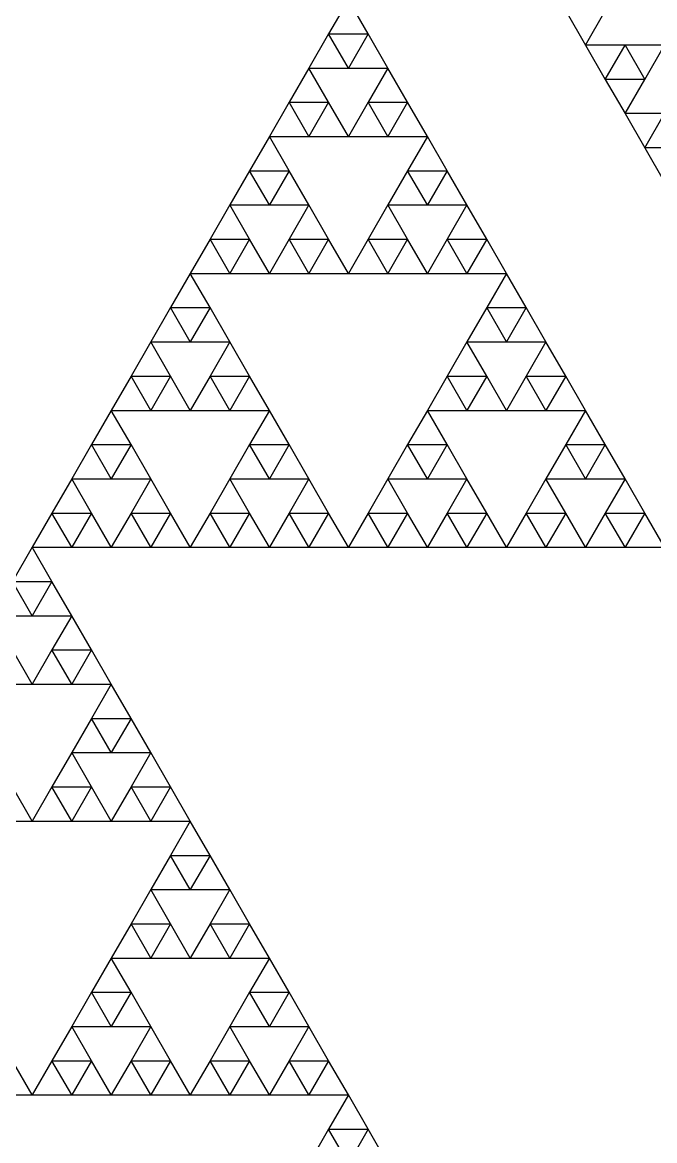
# Model space of a CAD drawing. Header units: metres. Extents: x -50 to 50, y -58 to 58.
# Drawn here: x -25.1 to -18.85, y 8.57 to 19.62 of the extents above; entities that cross this region are included whole.
import ezdxf

# ---------------------------------------------------------------- set-up
doc = ezdxf.new("R2010")
doc.units = ezdxf.units.M

msp = doc.modelspace()

# ---------------------------------------------------------------- linework, layer by layer
for p, q in [((-21.875, 19.8464), (-22.0703, 19.5081)), ((-21.6797, 19.5081), (-21.875, 19.8464)), ((-19.7266, 19.7337), (-19.5312, 19.3954)), ((-19.5312, 19.3954), (-19.3359, 19.7337)), ((-22.0703, 19.5081), (-22.2656, 19.1698)), ((-22.0703, 19.5081), (-21.6797, 19.5081)), ((-21.875, 19.1698), (-22.0703, 19.5081)), ((-21.6797, 19.5081), (-21.875, 19.1698)), ((-21.4844, 19.1698), (-21.6797, 19.5081)), ((-19.1406, 19.3954), (-19.5312, 19.3954)), ((-19.5312, 19.3954), (-19.3359, 19.0571)), ((-19.3359, 19.0571), (-19.1406, 19.3954)), ((-18.75, 19.3954), (-19.1406, 19.3954)), ((-19.1406, 19.3954), (-18.9453, 19.0571)), ((-18.9453, 19.0571), (-18.75, 19.3954)), ((-22.2656, 19.1698), (-22.4609, 18.8315)), ((-22.2656, 19.1698), (-21.875, 19.1698)), ((-22.0703, 18.8315), (-22.2656, 19.1698)), ((-21.875, 19.1698), (-21.4844, 19.1698)), ((-21.4844, 19.1698), (-21.6797, 18.8315)), ((-21.2891, 18.8315), (-21.4844, 19.1698)), ((-18.9453, 19.0571), (-19.3359, 19.0571)), ((-19.3359, 19.0571), (-19.1406, 18.7188)), ((-19.1406, 18.7188), (-18.9453, 19.0571)), ((-22.4609, 18.8315), (-22.6562, 18.4932)), ((-22.4609, 18.8315), (-22.0703, 18.8315)), ((-22.2656, 18.4932), (-22.4609, 18.8315)), ((-22.0703, 18.8315), (-22.2656, 18.4932)), ((-21.875, 18.4932), (-22.0703, 18.8315)), ((-21.6797, 18.8315), (-21.875, 18.4932)), ((-21.6797, 18.8315), (-21.2891, 18.8315)), ((-21.4844, 18.4932), (-21.6797, 18.8315)), ((-21.2891, 18.8315), (-21.4844, 18.4932)), ((-21.0938, 18.4932), (-21.2891, 18.8315)), ((-18.75, 18.7188), (-19.1406, 18.7188)), ((-19.1406, 18.7188), (-18.9453, 18.3805)), ((-18.9453, 18.3805), (-18.75, 18.7188)), ((-22.6562, 18.4932), (-22.8516, 18.1549)), ((-22.6562, 18.4932), (-22.2656, 18.4932)), ((-22.4609, 18.1549), (-22.6562, 18.4932)), ((-22.2656, 18.4932), (-21.875, 18.4932)), ((-21.875, 18.4932), (-21.4844, 18.4932)), ((-21.4844, 18.4932), (-21.0938, 18.4932)), ((-21.0938, 18.4932), (-21.2891, 18.1549)), ((-20.8984, 18.1549), (-21.0938, 18.4932)), ((-18.5547, 18.3805), (-18.9453, 18.3805)), ((-18.9453, 18.3805), (-18.75, 18.0422)), ((-22.8516, 18.1549), (-23.0469, 17.8167)), ((-22.8516, 18.1549), (-22.4609, 18.1549)), ((-22.6562, 17.8167), (-22.8516, 18.1549)), ((-22.4609, 18.1549), (-22.6562, 17.8167)), ((-22.2656, 17.8167), (-22.4609, 18.1549)), ((-21.2891, 18.1549), (-21.4844, 17.8167)), ((-21.2891, 18.1549), (-20.8984, 18.1549)), ((-21.0938, 17.8167), (-21.2891, 18.1549)), ((-20.8984, 18.1549), (-21.0938, 17.8167)), ((-20.7031, 17.8167), (-20.8984, 18.1549)), ((-23.0469, 17.8167), (-23.2422, 17.4784)), ((-23.0469, 17.8167), (-22.6562, 17.8167)), ((-22.8516, 17.4784), (-23.0469, 17.8167)), ((-22.6562, 17.8167), (-22.2656, 17.8167)), ((-22.2656, 17.8167), (-22.4609, 17.4784)), ((-22.0703, 17.4784), (-22.2656, 17.8167)), ((-21.4844, 17.8167), (-21.6797, 17.4784)), ((-21.4844, 17.8167), (-21.0938, 17.8167)), ((-21.2891, 17.4784), (-21.4844, 17.8167)), ((-21.0938, 17.8167), (-20.7031, 17.8167)), ((-20.7031, 17.8167), (-20.8984, 17.4784)), ((-20.5078, 17.4784), (-20.7031, 17.8167)), ((-23.2422, 17.4784), (-23.4375, 17.1401)), ((-23.2422, 17.4784), (-22.8516, 17.4784)), ((-23.0469, 17.1401), (-23.2422, 17.4784)), ((-22.8516, 17.4784), (-23.0469, 17.1401)), ((-22.6562, 17.1401), (-22.8516, 17.4784)), ((-22.4609, 17.4784), (-22.6562, 17.1401)), ((-22.4609, 17.4784), (-22.0703, 17.4784)), ((-22.2656, 17.1401), (-22.4609, 17.4784)), ((-22.0703, 17.4784), (-22.2656, 17.1401)), ((-21.875, 17.1401), (-22.0703, 17.4784)), ((-21.6797, 17.4784), (-21.875, 17.1401)), ((-21.6797, 17.4784), (-21.2891, 17.4784)), ((-21.4844, 17.1401), (-21.6797, 17.4784)), ((-21.2891, 17.4784), (-21.4844, 17.1401)), ((-21.0938, 17.1401), (-21.2891, 17.4784)), ((-20.8984, 17.4784), (-21.0938, 17.1401)), ((-20.8984, 17.4784), (-20.5078, 17.4784)), ((-20.7031, 17.1401), (-20.8984, 17.4784)), ((-20.5078, 17.4784), (-20.7031, 17.1401)), ((-20.3125, 17.1401), (-20.5078, 17.4784)), ((-23.4375, 17.1401), (-23.6328, 16.8018)), ((-23.4375, 17.1401), (-23.0469, 17.1401)), ((-23.2422, 16.8018), (-23.4375, 17.1401)), ((-23.0469, 17.1401), (-22.6562, 17.1401)), ((-22.6562, 17.1401), (-22.2656, 17.1401)), ((-22.2656, 17.1401), (-21.875, 17.1401)), ((-21.875, 17.1401), (-21.4844, 17.1401)), ((-21.4844, 17.1401), (-21.0938, 17.1401)), ((-21.0938, 17.1401), (-20.7031, 17.1401)), ((-20.7031, 17.1401), (-20.3125, 17.1401)), ((-20.3125, 17.1401), (-20.5078, 16.8018)), ((-20.1172, 16.8018), (-20.3125, 17.1401)), ((-23.6328, 16.8018), (-23.8281, 16.4635)), ((-23.6328, 16.8018), (-23.2422, 16.8018)), ((-23.4375, 16.4635), (-23.6328, 16.8018)), ((-23.2422, 16.8018), (-23.4375, 16.4635)), ((-23.0469, 16.4635), (-23.2422, 16.8018)), ((-20.5078, 16.8018), (-20.7031, 16.4635)), ((-20.5078, 16.8018), (-20.1172, 16.8018)), ((-20.3125, 16.4635), (-20.5078, 16.8018)), ((-20.1172, 16.8018), (-20.3125, 16.4635)), ((-19.9219, 16.4635), (-20.1172, 16.8018)), ((-23.8281, 16.4635), (-24.0234, 16.1252)), ((-23.8281, 16.4635), (-23.4375, 16.4635)), ((-23.6328, 16.1252), (-23.8281, 16.4635)), ((-23.4375, 16.4635), (-23.0469, 16.4635)), ((-23.0469, 16.4635), (-23.2422, 16.1252)), ((-22.8516, 16.1252), (-23.0469, 16.4635)), ((-20.7031, 16.4635), (-20.8984, 16.1252)), ((-20.7031, 16.4635), (-20.3125, 16.4635)), ((-20.5078, 16.1252), (-20.7031, 16.4635)), ((-20.3125, 16.4635), (-19.9219, 16.4635)), ((-19.9219, 16.4635), (-20.1172, 16.1252)), ((-19.7266, 16.1252), (-19.9219, 16.4635)), ((-24.0234, 16.1252), (-24.2188, 15.7869)), ((-24.0234, 16.1252), (-23.6328, 16.1252)), ((-23.8281, 15.7869), (-24.0234, 16.1252)), ((-23.6328, 16.1252), (-23.8281, 15.7869)), ((-23.4375, 15.7869), (-23.6328, 16.1252)), ((-23.2422, 16.1252), (-23.4375, 15.7869)), ((-23.2422, 16.1252), (-22.8516, 16.1252)), ((-23.0469, 15.7869), (-23.2422, 16.1252)), ((-22.8516, 16.1252), (-23.0469, 15.7869)), ((-22.6562, 15.7869), (-22.8516, 16.1252)), ((-20.8984, 16.1252), (-21.0938, 15.7869)), ((-20.8984, 16.1252), (-20.5078, 16.1252)), ((-20.7031, 15.7869), (-20.8984, 16.1252)), ((-20.5078, 16.1252), (-20.7031, 15.7869)), ((-20.3125, 15.7869), (-20.5078, 16.1252)), ((-20.1172, 16.1252), (-20.3125, 15.7869)), ((-20.1172, 16.1252), (-19.7266, 16.1252)), ((-19.9219, 15.7869), (-20.1172, 16.1252)), ((-19.7266, 16.1252), (-19.9219, 15.7869)), ((-19.5312, 15.7869), (-19.7266, 16.1252)), ((-24.2188, 15.7869), (-24.4141, 15.4486)), ((-24.2188, 15.7869), (-23.8281, 15.7869)), ((-24.0234, 15.4486), (-24.2188, 15.7869)), ((-23.8281, 15.7869), (-23.4375, 15.7869)), ((-23.4375, 15.7869), (-23.0469, 15.7869)), ((-23.0469, 15.7869), (-22.6562, 15.7869)), ((-22.6562, 15.7869), (-22.8516, 15.4486)), ((-22.4609, 15.4486), (-22.6562, 15.7869)), ((-21.0938, 15.7869), (-21.2891, 15.4486)), ((-21.0938, 15.7869), (-20.7031, 15.7869)), ((-20.8984, 15.4486), (-21.0938, 15.7869)), ((-20.7031, 15.7869), (-20.3125, 15.7869)), ((-20.3125, 15.7869), (-19.9219, 15.7869)), ((-19.9219, 15.7869), (-19.5312, 15.7869)), ((-19.5312, 15.7869), (-19.7266, 15.4486)), ((-19.3359, 15.4486), (-19.5312, 15.7869)), ((-24.4141, 15.4486), (-24.6094, 15.1103)), ((-24.4141, 15.4486), (-24.0234, 15.4486)), ((-24.2188, 15.1103), (-24.4141, 15.4486)), ((-24.0234, 15.4486), (-24.2188, 15.1103)), ((-23.8281, 15.1103), (-24.0234, 15.4486)), ((-22.8516, 15.4486), (-23.0469, 15.1103)), ((-22.8516, 15.4486), (-22.4609, 15.4486)), ((-22.6562, 15.1103), (-22.8516, 15.4486)), ((-22.4609, 15.4486), (-22.6562, 15.1103)), ((-22.2656, 15.1103), (-22.4609, 15.4486)), ((-21.2891, 15.4486), (-21.4844, 15.1103)), ((-21.2891, 15.4486), (-20.8984, 15.4486)), ((-21.0938, 15.1103), (-21.2891, 15.4486)), ((-20.8984, 15.4486), (-21.0938, 15.1103)), ((-20.7031, 15.1103), (-20.8984, 15.4486)), ((-19.7266, 15.4486), (-19.9219, 15.1103)), ((-19.7266, 15.4486), (-19.3359, 15.4486)), ((-19.5312, 15.1103), (-19.7266, 15.4486)), ((-19.3359, 15.4486), (-19.5312, 15.1103)), ((-19.1406, 15.1103), (-19.3359, 15.4486)), ((-24.6094, 15.1103), (-24.8047, 14.772)), ((-24.6094, 15.1103), (-24.2188, 15.1103)), ((-24.4141, 14.772), (-24.6094, 15.1103)), ((-24.2188, 15.1103), (-23.8281, 15.1103)), ((-23.8281, 15.1103), (-24.0234, 14.772)), ((-23.6328, 14.772), (-23.8281, 15.1103)), ((-23.0469, 15.1103), (-23.2422, 14.772)), ((-23.0469, 15.1103), (-22.6562, 15.1103)), ((-22.8516, 14.772), (-23.0469, 15.1103)), ((-22.6562, 15.1103), (-22.2656, 15.1103)), ((-22.2656, 15.1103), (-22.4609, 14.772)), ((-22.0703, 14.772), (-22.2656, 15.1103)), ((-21.4844, 15.1103), (-21.6797, 14.772)), ((-21.4844, 15.1103), (-21.0938, 15.1103)), ((-21.2891, 14.772), (-21.4844, 15.1103)), ((-21.0938, 15.1103), (-20.7031, 15.1103)), ((-20.7031, 15.1103), (-20.8984, 14.772)), ((-20.5078, 14.772), (-20.7031, 15.1103)), ((-19.9219, 15.1103), (-20.1172, 14.772)), ((-19.9219, 15.1103), (-19.5312, 15.1103)), ((-19.7266, 14.772), (-19.9219, 15.1103)), ((-19.5312, 15.1103), (-19.1406, 15.1103)), ((-19.1406, 15.1103), (-19.3359, 14.772)), ((-18.9453, 14.772), (-19.1406, 15.1103)), ((-24.8047, 14.772), (-25, 14.4337)), ((-24.8047, 14.772), (-24.4141, 14.772)), ((-24.6094, 14.4337), (-24.8047, 14.772)), ((-24.4141, 14.772), (-24.6094, 14.4337)), ((-24.2188, 14.4337), (-24.4141, 14.772)), ((-24.0234, 14.772), (-24.2188, 14.4337)), ((-24.0234, 14.772), (-23.6328, 14.772)), ((-23.8281, 14.4337), (-24.0234, 14.772)), ((-23.6328, 14.772), (-23.8281, 14.4337)), ((-23.4375, 14.4337), (-23.6328, 14.772)), ((-23.2422, 14.772), (-23.4375, 14.4337)), ((-23.2422, 14.772), (-22.8516, 14.772)), ((-23.0469, 14.4337), (-23.2422, 14.772)), ((-22.8516, 14.772), (-23.0469, 14.4337)), ((-22.6562, 14.4337), (-22.8516, 14.772)), ((-22.4609, 14.772), (-22.6562, 14.4337)), ((-22.4609, 14.772), (-22.0703, 14.772)), ((-22.2656, 14.4337), (-22.4609, 14.772)), ((-22.0703, 14.772), (-22.2656, 14.4337)), ((-21.875, 14.4337), (-22.0703, 14.772)), ((-21.6797, 14.772), (-21.875, 14.4337)), ((-21.6797, 14.772), (-21.2891, 14.772)), ((-21.4844, 14.4337), (-21.6797, 14.772)), ((-21.2891, 14.772), (-21.4844, 14.4337)), ((-21.0938, 14.4337), (-21.2891, 14.772)), ((-20.8984, 14.772), (-21.0938, 14.4337)), ((-20.8984, 14.772), (-20.5078, 14.772)), ((-20.7031, 14.4337), (-20.8984, 14.772)), ((-20.5078, 14.772), (-20.7031, 14.4337)), ((-20.3125, 14.4337), (-20.5078, 14.772)), ((-20.1172, 14.772), (-20.3125, 14.4337)), ((-20.1172, 14.772), (-19.7266, 14.772)), ((-19.9219, 14.4337), (-20.1172, 14.772)), ((-19.7266, 14.772), (-19.9219, 14.4337)), ((-19.5312, 14.4337), (-19.7266, 14.772)), ((-19.3359, 14.772), (-19.5312, 14.4337)), ((-19.3359, 14.772), (-18.9453, 14.772)), ((-19.1406, 14.4337), (-19.3359, 14.772)), ((-18.9453, 14.772), (-19.1406, 14.4337)), ((-18.75, 14.4337), (-18.9453, 14.772)), ((-25, 14.4337), (-25.1953, 14.0954)), ((-25, 14.4337), (-24.6094, 14.4337)), ((-24.8047, 14.0954), (-25, 14.4337)), ((-24.6094, 14.4337), (-24.2188, 14.4337)), ((-24.2188, 14.4337), (-23.8281, 14.4337)), ((-23.8281, 14.4337), (-23.4375, 14.4337)), ((-23.4375, 14.4337), (-23.0469, 14.4337)), ((-23.0469, 14.4337), (-22.6562, 14.4337)), ((-22.6562, 14.4337), (-22.2656, 14.4337)), ((-22.2656, 14.4337), (-21.875, 14.4337)), ((-21.875, 14.4337), (-21.4844, 14.4337)), ((-21.4844, 14.4337), (-21.0938, 14.4337)), ((-21.0938, 14.4337), (-20.7031, 14.4337)), ((-20.7031, 14.4337), (-20.3125, 14.4337)), ((-20.3125, 14.4337), (-19.9219, 14.4337)), ((-19.9219, 14.4337), (-19.5312, 14.4337)), ((-19.5312, 14.4337), (-19.1406, 14.4337)), ((-19.1406, 14.4337), (-18.75, 14.4337)), ((-25.1953, 14.0954), (-24.8047, 14.0954)), ((-25, 13.7572), (-25.1953, 14.0954)), ((-24.8047, 14.0954), (-25, 13.7572)), ((-24.6094, 13.7572), (-24.8047, 14.0954)), ((-25.3906, 13.7572), (-25, 13.7572)), ((-25, 13.7572), (-24.6094, 13.7572)), ((-24.6094, 13.7572), (-24.8047, 13.4189)), ((-24.4141, 13.4189), (-24.6094, 13.7572)), ((-25, 13.0806), (-25.1953, 13.4189)), ((-24.8047, 13.4189), (-25, 13.0806)), ((-24.8047, 13.4189), (-24.4141, 13.4189)), ((-24.6094, 13.0806), (-24.8047, 13.4189)), ((-24.4141, 13.4189), (-24.6094, 13.0806)), ((-24.2188, 13.0806), (-24.4141, 13.4189)), ((-25.3906, 13.0806), (-25, 13.0806)), ((-25, 13.0806), (-24.6094, 13.0806)), ((-24.6094, 13.0806), (-24.2188, 13.0806)), ((-24.2188, 13.0806), (-24.4141, 12.7423)), ((-24.0234, 12.7423), (-24.2188, 13.0806)), ((-24.4141, 12.7423), (-24.6094, 12.404)), ((-24.4141, 12.7423), (-24.0234, 12.7423)), ((-24.2188, 12.404), (-24.4141, 12.7423)), ((-24.0234, 12.7423), (-24.2188, 12.404)), ((-23.8281, 12.404), (-24.0234, 12.7423)), ((-24.6094, 12.404), (-24.8047, 12.0657)), ((-24.6094, 12.404), (-24.2188, 12.404)), ((-24.4141, 12.0657), (-24.6094, 12.404)), ((-24.2188, 12.404), (-23.8281, 12.404)), ((-23.8281, 12.404), (-24.0234, 12.0657)), ((-23.6328, 12.0657), (-23.8281, 12.404)), ((-25, 11.7274), (-25.1953, 12.0657)), ((-24.8047, 12.0657), (-25, 11.7274)), ((-24.8047, 12.0657), (-24.4141, 12.0657)), ((-24.6094, 11.7274), (-24.8047, 12.0657)), ((-24.4141, 12.0657), (-24.6094, 11.7274)), ((-24.2188, 11.7274), (-24.4141, 12.0657)), ((-24.0234, 12.0657), (-24.2188, 11.7274)), ((-24.0234, 12.0657), (-23.6328, 12.0657)), ((-23.8281, 11.7274), (-24.0234, 12.0657)), ((-23.6328, 12.0657), (-23.8281, 11.7274)), ((-23.4375, 11.7274), (-23.6328, 12.0657)), ((-25.3906, 11.7274), (-25, 11.7274)), ((-25, 11.7274), (-24.6094, 11.7274)), ((-24.6094, 11.7274), (-24.2188, 11.7274)), ((-24.2188, 11.7274), (-23.8281, 11.7274)), ((-23.8281, 11.7274), (-23.4375, 11.7274)), ((-23.4375, 11.7274), (-23.6328, 11.3891)), ((-23.2422, 11.3891), (-23.4375, 11.7274)), ((-23.6328, 11.3891), (-23.8281, 11.0508)), ((-23.6328, 11.3891), (-23.2422, 11.3891)), ((-23.4375, 11.0508), (-23.6328, 11.3891)), ((-23.2422, 11.3891), (-23.4375, 11.0508)), ((-23.0469, 11.0508), (-23.2422, 11.3891)), ((-23.8281, 11.0508), (-24.0234, 10.7125)), ((-23.8281, 11.0508), (-23.4375, 11.0508)), ((-23.6328, 10.7125), (-23.8281, 11.0508)), ((-23.4375, 11.0508), (-23.0469, 11.0508)), ((-23.0469, 11.0508), (-23.2422, 10.7125)), ((-22.8516, 10.7125), (-23.0469, 11.0508)), ((-24.0234, 10.7125), (-24.2188, 10.3743)), ((-24.0234, 10.7125), (-23.6328, 10.7125)), ((-23.8281, 10.3743), (-24.0234, 10.7125)), ((-23.6328, 10.7125), (-23.8281, 10.3743)), ((-23.4375, 10.3743), (-23.6328, 10.7125)), ((-23.2422, 10.7125), (-23.4375, 10.3743)), ((-23.2422, 10.7125), (-22.8516, 10.7125)), ((-23.0469, 10.3743), (-23.2422, 10.7125)), ((-22.8516, 10.7125), (-23.0469, 10.3743)), ((-22.6562, 10.3743), (-22.8516, 10.7125)), ((-24.2188, 10.3742), (-24.4141, 10.0359)), ((-24.2188, 10.3743), (-23.8281, 10.3743)), ((-24.0234, 10.0359), (-24.2188, 10.3742)), ((-23.8281, 10.3743), (-23.4375, 10.3743)), ((-23.4375, 10.3743), (-23.0469, 10.3743)), ((-23.0469, 10.3743), (-22.6562, 10.3743)), ((-22.6562, 10.3742), (-22.8516, 10.0359)), ((-22.4609, 10.0359), (-22.6562, 10.3742)), ((-24.4141, 10.0359), (-24.6094, 9.69766)), ((-24.4141, 10.0359), (-24.0234, 10.0359)), ((-24.2188, 9.69766), (-24.4141, 10.0359)), ((-24.0234, 10.0359), (-24.2188, 9.69766)), ((-23.8281, 9.69766), (-24.0234, 10.0359)), ((-22.8516, 10.0359), (-23.0469, 9.69766)), ((-22.8516, 10.0359), (-22.4609, 10.0359)), ((-22.6562, 9.69766), (-22.8516, 10.0359)), ((-22.4609, 10.0359), (-22.6562, 9.69766)), ((-22.2656, 9.69766), (-22.4609, 10.0359)), ((-24.6094, 9.69766), (-24.8047, 9.35938)), ((-24.6094, 9.69766), (-24.2188, 9.69766)), ((-24.4141, 9.35938), (-24.6094, 9.69766)), ((-24.2188, 9.69766), (-23.8281, 9.69766)), ((-23.8281, 9.69766), (-24.0234, 9.35938)), ((-23.6328, 9.35938), (-23.8281, 9.69766)), ((-23.0469, 9.69766), (-23.2422, 9.35938)), ((-23.0469, 9.69766), (-22.6562, 9.69766)), ((-22.8516, 9.35938), (-23.0469, 9.69766)), ((-22.6562, 9.69766), (-22.2656, 9.69766)), ((-22.2656, 9.69766), (-22.4609, 9.35938)), ((-22.0703, 9.35938), (-22.2656, 9.69766)), ((-25, 9.02109), (-25.1953, 9.35938)), ((-24.8047, 9.35938), (-25, 9.02109)), ((-24.8047, 9.35938), (-24.4141, 9.35938)), ((-24.6094, 9.02109), (-24.8047, 9.35938)), ((-24.4141, 9.35938), (-24.6094, 9.02109)), ((-24.2188, 9.02109), (-24.4141, 9.35938)), ((-24.0234, 9.35938), (-24.2188, 9.02109)), ((-24.0234, 9.35938), (-23.6328, 9.35938)), ((-23.8281, 9.02109), (-24.0234, 9.35938)), ((-23.6328, 9.35938), (-23.8281, 9.02109)), ((-23.4375, 9.02109), (-23.6328, 9.35938)), ((-23.2422, 9.35938), (-23.4375, 9.02109)), ((-23.2422, 9.35938), (-22.8516, 9.35938)), ((-23.0469, 9.02109), (-23.2422, 9.35938)), ((-22.8516, 9.35938), (-23.0469, 9.02109)), ((-22.6562, 9.02109), (-22.8516, 9.35938)), ((-22.4609, 9.35938), (-22.6562, 9.02109)), ((-22.4609, 9.35938), (-22.0703, 9.35938)), ((-22.2656, 9.02109), (-22.4609, 9.35938)), ((-22.0703, 9.35938), (-22.2656, 9.02109)), ((-21.875, 9.02109), (-22.0703, 9.35938)), ((-25.3906, 9.02109), (-25, 9.02109)), ((-25, 9.02109), (-24.6094, 9.02109)), ((-24.6094, 9.02109), (-24.2188, 9.02109)), ((-24.2188, 9.02109), (-23.8281, 9.02109)), ((-23.8281, 9.02109), (-23.4375, 9.02109)), ((-23.4375, 9.02109), (-23.0469, 9.02109)), ((-23.0469, 9.02109), (-22.6562, 9.02109)), ((-22.6562, 9.02109), (-22.2656, 9.02109)), ((-22.2656, 9.02109), (-21.875, 9.02109)), ((-21.875, 9.02107), (-22.0703, 8.68279)), ((-21.6797, 8.68279), (-21.875, 9.02107)), ((-22.0703, 8.68279), (-22.2656, 8.3445)), ((-22.0703, 8.68279), (-21.6797, 8.68279)), ((-21.875, 8.3445), (-22.0703, 8.68279)), ((-21.6797, 8.68279), (-21.875, 8.3445)), ((-21.4844, 8.3445), (-21.6797, 8.68279))]:
    msp.add_line(p, q)

doc.saveas('drawing.dxf')
